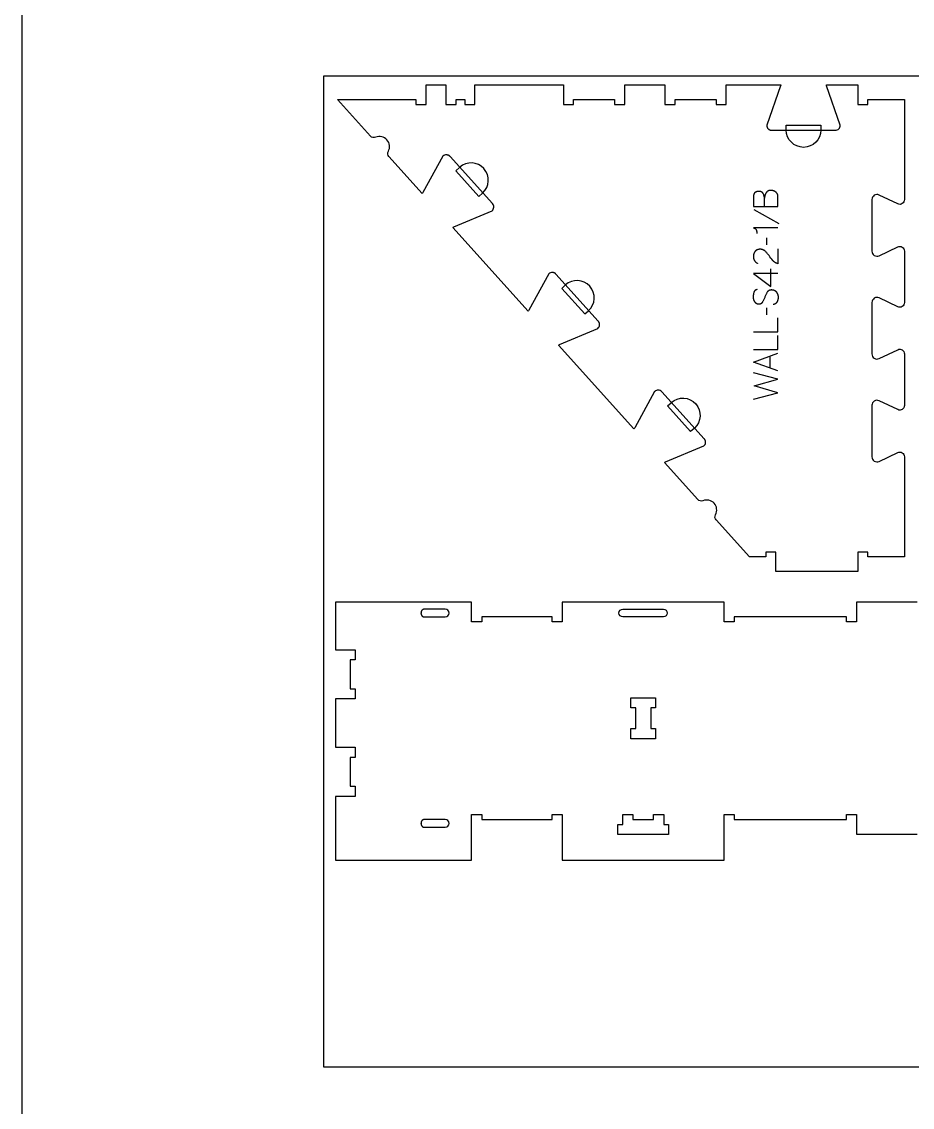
# Model space of a CAD drawing. Extents: x -20252 to -17068, y -19593 to -11999.
# Drawn here: x -20252 to -19155, y -15293 to -13956 of the extents above; entities that cross this region are included whole.
import ezdxf

# ---------------------------------------------------------------- set-up
doc = ezdxf.new("R2010")
doc.units = 0
for name, color, linetype in [('0_SHEET_SPRUCEPLY_2440X122', 1, 'CONTINUOUS'), ('1_ANYTOOL_1MMDEEP_LABELS_S', 2, 'CONTINUOUS'), ('3_ANYTOOL_CUTTHROUGH_INSID', 4, 'CONTINUOUS'), ('4_ANYTOOL_CUTTHROUGH_OUTSI', 5, 'CONTINUOUS'), ('5_ANYTOOL_HALF_MILL_9MM_IN', 3, 'CONTINUOUS'), ('DONOTCUT', 18, 'CONTINUOUS')]:
    doc.layers.add(name, color=color, linetype=linetype)

msp = doc.modelspace()

# ---------------------------------------------------------------- linework, layer by layer
at = {"layer": '0_SHEET_SPRUCEPLY_2440X122'}
msp.add_lwpolyline([(-19879.9, -14023.3), (-19879.9, -15243.3), (-17439.9, -15243.3), (-17439.9, -14023.3)], close=True, dxfattribs=at)
at = {"layer": '1_ANYTOOL_1MMDEEP_LABELS_S'}
for points in [[(-19350.4, -14184), (-19320.4, -14184), (-19320.4, -14174.3), (-19320.3, -14171.8), (-19320.3, -14171.6), (-19320.3, -14171.3), (-19320.3, -14171.1), (-19320.3, -14170.9), (-19320.4, -14170.7), (-19320.4, -14170.5), (-19320.4, -14170.3), (-19320.4, -14170.1), (-19320.5, -14169.9), (-19320.5, -14169.7), (-19320.6, -14169.5), (-19320.6, -14169.3), (-19320.7, -14169.1), (-19320.8, -14168.9), (-19320.8, -14168.7), (-19320.9, -14168.5), (-19321, -14168.3), (-19321.1, -14168.2), (-19321.2, -14168), (-19321.3, -14167.8), (-19321.4, -14167.7), (-19321.5, -14167.5), (-19321.6, -14167.3), (-19321.7, -14167.2), (-19321.9, -14167), (-19322, -14166.9), (-19322.1, -14166.7), (-19322.3, -14166.6), (-19322.4, -14166.4), (-19322.6, -14166.3), (-19322.8, -14166.2), (-19322.9, -14166), (-19323.1, -14165.9), (-19323.3, -14165.8), (-19323.4, -14165.7), (-19323.6, -14165.6), (-19323.8, -14165.4), (-19324, -14165.3), (-19324.1, -14165.2), (-19324.3, -14165.1), (-19324.5, -14165), (-19324.7, -14164.9), (-19324.9, -14164.9), (-19325, -14164.8), (-19325.2, -14164.7), (-19325.4, -14164.6), (-19325.6, -14164.5), (-19325.8, -14164.5), (-19326, -14164.4), (-19326.2, -14164.4), (-19326.4, -14164.3), (-19326.6, -14164.3), (-19326.7, -14164.2), (-19326.9, -14164.2), (-19327.1, -14164.1), (-19327.3, -14164.1), (-19327.5, -14164.1), (-19327.7, -14164), (-19327.9, -14164), (-19328.1, -14164), (-19328.3, -14164), (-19328.5, -14164), (-19328.7, -14164), (-19328.9, -14164), (-19329.2, -14164), (-19329.4, -14164), (-19329.7, -14164), (-19329.9, -14164), (-19330.2, -14164), (-19330.4, -14164.1), (-19330.6, -14164.1), (-19330.8, -14164.1), (-19331.1, -14164.2), (-19331.3, -14164.2), (-19331.5, -14164.3), (-19331.7, -14164.4), (-19331.9, -14164.4), (-19332.1, -14164.5), (-19332.3, -14164.6), (-19332.4, -14164.7), (-19332.5, -14164.7), (-19332.6, -14164.8), (-19332.7, -14164.8), (-19332.8, -14164.9), (-19332.9, -14164.9), (-19333, -14165), (-19333.1, -14165), (-19333.1, -14165.1), (-19333.2, -14165.2), (-19333.3, -14165.2), (-19333.4, -14165.3), (-19333.5, -14165.3), (-19333.5, -14165.4), (-19333.6, -14165.5), (-19333.7, -14165.5), (-19333.8, -14165.6), (-19333.8, -14165.7), (-19333.9, -14165.7), (-19334, -14165.8), (-19334.1, -14165.9), (-19334.1, -14166), (-19334.2, -14166), (-19334.3, -14166.2), (-19334.4, -14166.4), (-19334.6, -14166.5), (-19334.7, -14166.7), (-19334.8, -14166.9), (-19335, -14167.2), (-19335.2, -14167.6), (-19335.4, -14168), (-19335.6, -14168.4), (-19335.8, -14168.8), (-19335.9, -14169.2), (-19336.1, -14169.6), (-19336.2, -14170), (-19336.3, -14170.4), (-19336.4, -14170.8), (-19336.5, -14171.2), (-19336.6, -14171.7), (-19336.7, -14172.1), (-19336.8, -14172.6), (-19336.8, -14173), (-19336.9, -14173.5)], [(-19336.7, -14184), (-19336.9, -14173.5), (-19336.9, -14173.1), (-19336.9, -14172.7), (-19337, -14172.3), (-19337.1, -14171.9), (-19337.1, -14171.5), (-19337.2, -14171.2), (-19337.3, -14170.8), (-19337.4, -14170.4), (-19337.5, -14170.1), (-19337.6, -14169.7), (-19337.7, -14169.4), (-19337.8, -14169.1), (-19338, -14168.7), (-19338.1, -14168.4), (-19338.3, -14168.1), (-19338.4, -14167.8), (-19338.5, -14167.7), (-19338.5, -14167.6), (-19338.6, -14167.5), (-19338.6, -14167.5), (-19338.7, -14167.4), (-19338.7, -14167.3), (-19338.8, -14167.2), (-19338.8, -14167.2), (-19338.9, -14167.1), (-19338.9, -14167), (-19339, -14167), (-19339, -14166.9), (-19339.1, -14166.8), (-19339.2, -14166.8), (-19339.2, -14166.7), (-19339.3, -14166.7), (-19339.4, -14166.6), (-19339.4, -14166.5), (-19339.5, -14166.5), (-19339.6, -14166.4), (-19339.6, -14166.4), (-19339.7, -14166.3), (-19339.8, -14166.3), (-19339.8, -14166.2), (-19339.9, -14166.2), (-19340, -14166.1), (-19340.1, -14166.1), (-19340.2, -14166), (-19340.2, -14166), (-19340.3, -14166), (-19340.4, -14165.9), (-19340.5, -14165.9), (-19340.6, -14165.8), (-19340.7, -14165.8), (-19340.8, -14165.7), (-19341, -14165.7), (-19341.2, -14165.6), (-19341.4, -14165.5), (-19341.6, -14165.5), (-19341.8, -14165.4), (-19342, -14165.4), (-19342.3, -14165.4), (-19342.5, -14165.3), (-19342.7, -14165.3), (-19343, -14165.3), (-19343.2, -14165.3), (-19343.4, -14165.3), (-19343.7, -14165.2), (-19343.9, -14165.2), (-19344.3, -14165.3), (-19344.5, -14165.3), (-19344.7, -14165.3), (-19344.9, -14165.3), (-19345.1, -14165.3), (-19345.3, -14165.3), (-19345.5, -14165.4), (-19345.6, -14165.4), (-19345.8, -14165.4), (-19346, -14165.4), (-19346.1, -14165.5), (-19346.3, -14165.5), (-19346.5, -14165.6), (-19346.6, -14165.6), (-19346.8, -14165.7), (-19346.9, -14165.7), (-19347.1, -14165.8), (-19347.2, -14165.8), (-19347.4, -14165.9), (-19347.5, -14166), (-19347.6, -14166), (-19347.8, -14166.1), (-19347.9, -14166.2), (-19348, -14166.3), (-19348.1, -14166.4), (-19348.3, -14166.4), (-19348.4, -14166.5), (-19348.5, -14166.6), (-19348.6, -14166.7), (-19348.7, -14166.8), (-19348.8, -14166.9), (-19348.9, -14167), (-19349, -14167.1), (-19349.1, -14167.2), (-19349.2, -14167.4), (-19349.3, -14167.5), (-19349.4, -14167.6), (-19349.4, -14167.7), (-19349.5, -14167.9), (-19349.6, -14168), (-19349.7, -14168.1), (-19349.7, -14168.3), (-19349.8, -14168.4), (-19349.8, -14168.6), (-19349.9, -14168.7), (-19350, -14168.9), (-19350, -14169), (-19350.1, -14169.2), (-19350.1, -14169.3), (-19350.2, -14169.5), (-19350.2, -14169.7), (-19350.2, -14169.8), (-19350.3, -14170), (-19350.3, -14170.2), (-19350.3, -14170.4), (-19350.3, -14170.5), (-19350.4, -14170.7), (-19350.4, -14170.9), (-19350.4, -14171.1), (-19350.4, -14171.5), (-19350.4, -14171.9), (-19350.4, -14184)], [(-19349.9, -14187.4), (-19319.2, -14204.6)], [(-19320.4, -14210.2), (-19350.5, -14210.2), (-19350.3, -14210.2), (-19350.2, -14210.2), (-19350, -14210.2), (-19349.9, -14210.3), (-19349.7, -14210.3), (-19349.6, -14210.3), (-19349.5, -14210.4), (-19349.3, -14210.4), (-19349.2, -14210.5), (-19349.1, -14210.5), (-19349, -14210.6), (-19349, -14210.6), (-19348.9, -14210.6), (-19348.8, -14210.7), (-19348.8, -14210.7), (-19348.7, -14210.7), (-19348.7, -14210.8), (-19348.6, -14210.8), (-19348.6, -14210.8), (-19348.5, -14210.9), (-19348.4, -14210.9), (-19348.4, -14211), (-19348.3, -14211), (-19348.3, -14211), (-19348.2, -14211.1), (-19348.2, -14211.1), (-19348.1, -14211.2), (-19348.1, -14211.2), (-19348, -14211.3), (-19348, -14211.3), (-19347.9, -14211.4), (-19347.9, -14211.4), (-19347.8, -14211.5), (-19347.7, -14211.6), (-19347.6, -14211.7), (-19347.5, -14211.9), (-19347.5, -14212), (-19347.4, -14212.1), (-19347.3, -14212.2), (-19347.2, -14212.4), (-19347.2, -14212.5), (-19347.1, -14212.6), (-19347.1, -14212.8), (-19346.9, -14213.1), (-19346.8, -14213.3), (-19346.7, -14213.6), (-19346.6, -14213.9), (-19346.5, -14214.2), (-19346.5, -14214.5), (-19346.4, -14214.8), (-19346.3, -14215), (-19346.3, -14215.3), (-19346.2, -14215.6), (-19346.2, -14215.8), (-19346.2, -14216.1), (-19346.1, -14216.4), (-19346.1, -14216.6), (-19346.1, -14216.9), (-19346.1, -14217.1)], [(-19334.3, -14222.3), (-19334.2, -14231.1)], [(-19320.5, -14236), (-19320.5, -14254.3), (-19321, -14254.2), (-19321.2, -14254.1), (-19321.4, -14254), (-19321.6, -14253.9), (-19321.8, -14253.8), (-19322.1, -14253.7), (-19322.3, -14253.6), (-19322.5, -14253.5), (-19322.7, -14253.4), (-19322.9, -14253.3), (-19323.1, -14253.2), (-19323.3, -14253.1), (-19323.5, -14253), (-19323.7, -14252.9), (-19323.9, -14252.7), (-19324.1, -14252.6), (-19324.3, -14252.5), (-19324.5, -14252.3), (-19324.6, -14252.2), (-19324.8, -14252.1), (-19325, -14251.9), (-19325.2, -14251.8), (-19325.3, -14251.6), (-19325.5, -14251.5), (-19325.7, -14251.3), (-19325.9, -14251.1), (-19326, -14251), (-19326.2, -14250.8), (-19326.3, -14250.6), (-19326.7, -14250.3), (-19327.9, -14248.8), (-19329.1, -14247.3), (-19330.2, -14245.8), (-19331.3, -14244.3), (-19331.9, -14243.5), (-19332.5, -14242.8), (-19333.1, -14242.1), (-19333.6, -14241.4), (-19334.2, -14240.7), (-19334.8, -14240.1), (-19335.4, -14239.4), (-19336.1, -14238.8), (-19336.2, -14238.7), (-19336.4, -14238.5), (-19336.5, -14238.4), (-19336.7, -14238.3), (-19336.9, -14238.2), (-19337, -14238), (-19337.2, -14237.9), (-19337.4, -14237.8), (-19337.6, -14237.7), (-19337.7, -14237.6), (-19337.9, -14237.5), (-19338.1, -14237.4), (-19338.3, -14237.3), (-19338.5, -14237.2), (-19338.6, -14237.1), (-19338.8, -14237.1), (-19339, -14237), (-19339.2, -14236.9), (-19339.4, -14236.9), (-19339.6, -14236.8), (-19339.8, -14236.8), (-19340, -14236.7), (-19340.2, -14236.7), (-19340.4, -14236.6), (-19340.7, -14236.6), (-19340.9, -14236.6), (-19341.1, -14236.5), (-19341.3, -14236.5), (-19341.5, -14236.5), (-19341.7, -14236.5), (-19342, -14236.5), (-19342.2, -14236.5), (-19342.4, -14236.5), (-19342.7, -14236.5), (-19342.9, -14236.5), (-19343.2, -14236.5), (-19343.4, -14236.5), (-19343.6, -14236.6), (-19343.9, -14236.6), (-19344.1, -14236.6), (-19344.3, -14236.7), (-19344.5, -14236.7), (-19344.7, -14236.8), (-19344.9, -14236.8), (-19345.1, -14236.9), (-19345.3, -14237), (-19345.5, -14237), (-19345.7, -14237.1), (-19345.9, -14237.2), (-19346.1, -14237.3), (-19346.3, -14237.4), (-19346.5, -14237.5), (-19346.6, -14237.6), (-19346.8, -14237.7), (-19347, -14237.8), (-19347.1, -14237.9), (-19347.3, -14238), (-19347.5, -14238.1), (-19347.6, -14238.3), (-19347.8, -14238.4), (-19347.9, -14238.6), (-19348, -14238.7), (-19348.2, -14238.8), (-19348.3, -14239), (-19348.4, -14239.2), (-19348.6, -14239.3), (-19348.7, -14239.5), (-19348.8, -14239.7), (-19348.9, -14239.8), (-19349, -14240), (-19349.1, -14240.2), (-19349.2, -14240.4), (-19349.3, -14240.5), (-19349.4, -14240.7), (-19349.5, -14240.9), (-19349.6, -14241.1), (-19349.7, -14241.3), (-19349.8, -14241.5), (-19349.8, -14241.7), (-19349.9, -14241.9), (-19350, -14242.1), (-19350, -14242.3), (-19350.1, -14242.5), (-19350.1, -14242.7), (-19350.2, -14242.9), (-19350.2, -14243.1), (-19350.3, -14243.3), (-19350.3, -14243.5), (-19350.3, -14243.8), (-19350.3, -14244), (-19350.4, -14244.2), (-19350.4, -14244.4), (-19350.4, -14244.7), (-19350.4, -14244.9), (-19350.4, -14245.4), (-19350.4, -14245.8), (-19350.4, -14246.1), (-19350.4, -14246.5), (-19350.3, -14246.8), (-19350.3, -14247.2), (-19350.2, -14247.5), (-19350.2, -14247.8), (-19350.1, -14248.1), (-19350, -14248.5), (-19350, -14248.6), (-19349.9, -14248.8), (-19349.9, -14248.9), (-19349.8, -14249.1), (-19349.8, -14249.2), (-19349.7, -14249.4), (-19349.6, -14249.5), (-19349.6, -14249.6), (-19349.5, -14249.8), (-19349.4, -14249.9), (-19349.4, -14250.1), (-19349.3, -14250.2), (-19349.2, -14250.3), (-19349.1, -14250.5), (-19349.1, -14250.6), (-19349, -14250.7), (-19348.9, -14250.9), (-19348.8, -14251), (-19348.7, -14251.1), (-19348.6, -14251.2), (-19348.5, -14251.4), (-19348.4, -14251.5), (-19348.3, -14251.6), (-19348.2, -14251.7), (-19348.1, -14251.8), (-19348, -14251.9), (-19347.9, -14252.1), (-19347.8, -14252.2), (-19347.7, -14252.3), (-19347.6, -14252.4), (-19347.4, -14252.5), (-19347.3, -14252.6), (-19347.1, -14252.8), (-19346.8, -14253), (-19346.5, -14253.2), (-19346.2, -14253.4), (-19345.9, -14253.5), (-19345.6, -14253.7), (-19345.3, -14253.9)], [(-19320.4, -14266.2), (-19350.5, -14266.2), (-19329.1, -14282.2)], [(-19329.1, -14282.2), (-19329.1, -14260.4)], [(-19345.8, -14286.2), (-19346, -14286.2), (-19346.1, -14286.2), (-19346.2, -14286.2), (-19346.3, -14286.3), (-19346.4, -14286.3), (-19346.5, -14286.3), (-19346.6, -14286.3), (-19346.6, -14286.3), (-19346.7, -14286.3), (-19346.8, -14286.3), (-19346.9, -14286.3), (-19347, -14286.4), (-19347.1, -14286.4), (-19347.1, -14286.4), (-19347.2, -14286.4), (-19347.3, -14286.5), (-19347.4, -14286.5), (-19347.5, -14286.5), (-19347.5, -14286.6), (-19347.6, -14286.6), (-19347.7, -14286.6), (-19347.7, -14286.7), (-19347.8, -14286.7), (-19347.9, -14286.7), (-19348, -14286.8), (-19348, -14286.8), (-19348.1, -14286.9), (-19348.2, -14286.9), (-19348.2, -14287), (-19348.3, -14287), (-19348.4, -14287.1), (-19348.4, -14287.1), (-19348.5, -14287.2), (-19348.5, -14287.2), (-19348.6, -14287.3), (-19348.6, -14287.3), (-19348.7, -14287.4), (-19348.8, -14287.4), (-19348.8, -14287.5), (-19348.9, -14287.6), (-19348.9, -14287.6), (-19349, -14287.7), (-19349, -14287.8), (-19349.1, -14287.9), (-19349.1, -14287.9), (-19349.2, -14288), (-19349.2, -14288.1), (-19349.3, -14288.2), (-19349.3, -14288.2), (-19349.3, -14288.3), (-19349.4, -14288.4), (-19349.5, -14288.6), (-19349.6, -14288.7), (-19349.6, -14288.9), (-19349.7, -14289.1), (-19349.8, -14289.3), (-19349.8, -14289.5), (-19350, -14290.3), (-19350.2, -14291.1), (-19350.4, -14291.9), (-19350.5, -14292.7), (-19350.6, -14293.1), (-19350.6, -14293.4), (-19350.7, -14293.8), (-19350.7, -14294.2), (-19350.7, -14294.5), (-19350.7, -14294.9), (-19350.8, -14295.3), (-19350.8, -14295.6), (-19350.8, -14295.8), (-19350.8, -14296), (-19350.7, -14296.2), (-19350.7, -14296.4), (-19350.7, -14296.6), (-19350.7, -14296.8), (-19350.7, -14297), (-19350.6, -14297.1), (-19350.6, -14297.3), (-19350.6, -14297.5), (-19350.5, -14297.7), (-19350.5, -14297.9), (-19350.5, -14298.1), (-19350.4, -14298.2), (-19350.4, -14298.4), (-19350.3, -14298.6), (-19350.2, -14298.8), (-19350.2, -14298.9), (-19350.1, -14299.1), (-19350.1, -14299.3), (-19350, -14299.4), (-19349.9, -14299.6), (-19349.8, -14299.8), (-19349.7, -14299.9), (-19349.7, -14300.1), (-19349.6, -14300.3), (-19349.5, -14300.4), (-19349.4, -14300.6), (-19349.3, -14300.8), (-19349.2, -14300.9), (-19349.1, -14301.1), (-19348.9, -14301.2), (-19348.8, -14301.4), (-19348.7, -14301.5), (-19348.6, -14301.7), (-19348.5, -14301.8), (-19348.3, -14301.9), (-19348.2, -14302.1), (-19348.1, -14302.2), (-19347.9, -14302.3), (-19347.8, -14302.4), (-19347.6, -14302.5), (-19347.5, -14302.6), (-19347.4, -14302.7), (-19347.2, -14302.8), (-19347, -14302.9), (-19346.9, -14303), (-19346.7, -14303.1), (-19346.6, -14303.2), (-19346.4, -14303.2), (-19346.2, -14303.3), (-19346.1, -14303.4), (-19345.9, -14303.4), (-19345.7, -14303.5), (-19345.5, -14303.5), (-19345.3, -14303.6), (-19345.1, -14303.6), (-19344.9, -14303.6), (-19344.8, -14303.7), (-19344.6, -14303.7), (-19344.4, -14303.7), (-19344.2, -14303.7), (-19343.9, -14303.7), (-19343.7, -14303.7), (-19343.5, -14303.7), (-19343.3, -14303.7), (-19343.1, -14303.7), (-19342.9, -14303.7), (-19342.7, -14303.6), (-19342.5, -14303.6), (-19342.3, -14303.6), (-19342.1, -14303.5), (-19341.9, -14303.5), (-19341.7, -14303.4), (-19341.6, -14303.4), (-19341.4, -14303.3), (-19341.3, -14303.3), (-19341.2, -14303.3), (-19341.1, -14303.2), (-19341.1, -14303.2), (-19341, -14303.1), (-19340.9, -14303.1), (-19340.8, -14303.1), (-19340.7, -14303), (-19340.7, -14303), (-19340.6, -14302.9), (-19340.5, -14302.9), (-19340.4, -14302.8), (-19340.3, -14302.8), (-19340.3, -14302.7), (-19340.2, -14302.7), (-19340.1, -14302.6), (-19340.1, -14302.6), (-19340, -14302.5), (-19339.9, -14302.4), (-19339.9, -14302.4), (-19339.8, -14302.3), (-19339.7, -14302.3), (-19339.7, -14302.2), (-19339.6, -14302.1), (-19339.5, -14302), (-19339.3, -14301.9), (-19339.2, -14301.7), (-19339.1, -14301.6), (-19339, -14301.4), (-19338.9, -14301.2), (-19338.8, -14301.1), (-19338.7, -14300.9), (-19338.3, -14300.2), (-19337.9, -14299.4), (-19337.5, -14298.7), (-19337.2, -14297.9), (-19336.8, -14297.2), (-19336.5, -14296.4), (-19336.2, -14295.5), (-19335.9, -14294.7), (-19335.6, -14293.9), (-19335.2, -14293.1), (-19334.9, -14292.3), (-19334.5, -14291.5), (-19334.1, -14290.8), (-19333.8, -14290.1), (-19333.4, -14289.4), (-19332.9, -14288.7), (-19332.8, -14288.5), (-19332.7, -14288.3), (-19332.6, -14288.2), (-19332.5, -14288.1), (-19332.5, -14288), (-19332.4, -14288), (-19332.3, -14287.9), (-19332.3, -14287.8), (-19332.2, -14287.8), (-19332.2, -14287.7), (-19332.1, -14287.6), (-19332, -14287.6), (-19332, -14287.5), (-19331.9, -14287.5), (-19331.8, -14287.4), (-19331.7, -14287.3), (-19331.7, -14287.3), (-19331.6, -14287.2), (-19331.5, -14287.2), (-19331.4, -14287.1), (-19331.4, -14287.1), (-19331.3, -14287), (-19331.2, -14287), (-19331.1, -14286.9), (-19331, -14286.9), (-19331, -14286.8), (-19330.9, -14286.8), (-19330.8, -14286.8), (-19330.7, -14286.7), (-19330.6, -14286.7), (-19330.5, -14286.7), (-19330.5, -14286.6), (-19330.4, -14286.6), (-19330.3, -14286.6), (-19330.2, -14286.5), (-19330.1, -14286.5), (-19330, -14286.5), (-19329.8, -14286.4), (-19329.6, -14286.4), (-19329.4, -14286.3), (-19329.2, -14286.3), (-19329, -14286.3), (-19328.8, -14286.3), (-19328.6, -14286.3), (-19328.4, -14286.2), (-19328.2, -14286.2), (-19327.9, -14286.2), (-19327.7, -14286.3), (-19327.5, -14286.3), (-19327.3, -14286.3), (-19327, -14286.3), (-19326.8, -14286.4), (-19326.6, -14286.4), (-19326.4, -14286.4), (-19326.2, -14286.5), (-19326, -14286.5), (-19325.7, -14286.6), (-19325.5, -14286.6), (-19325.3, -14286.7), (-19325.2, -14286.8), (-19325, -14286.9), (-19324.8, -14286.9), (-19324.6, -14287), (-19324.4, -14287.1), (-19324.2, -14287.2), (-19324.1, -14287.3), (-19323.9, -14287.4), (-19323.7, -14287.5), (-19323.6, -14287.7), (-19323.4, -14287.8), (-19323.3, -14287.9), (-19323.1, -14288), (-19323, -14288.2), (-19322.8, -14288.3), (-19322.7, -14288.5), (-19322.6, -14288.6), (-19322.4, -14288.8), (-19322.3, -14288.9), (-19322.2, -14289.1), (-19322.1, -14289.3), (-19321.9, -14289.4), (-19321.7, -14289.8), (-19321.5, -14290.2), (-19321.3, -14290.5), (-19321.1, -14290.9), (-19321, -14291.3), (-19320.8, -14291.7), (-19320.8, -14291.9), (-19320.7, -14292), (-19320.6, -14292.2), (-19320.6, -14292.4), (-19320.5, -14292.6), (-19320.5, -14292.8), (-19320.4, -14293), (-19320.4, -14293.2), (-19320.3, -14293.4), (-19320.3, -14293.6), (-19320.2, -14293.8), (-19320.2, -14294), (-19320.2, -14294.2), (-19320.2, -14294.4), (-19320.1, -14294.8), (-19320.1, -14295.2), (-19320.1, -14295.6), (-19320.1, -14296.1), (-19320.1, -14296.5), (-19320.1, -14296.9), (-19320.2, -14297.3), (-19320.2, -14297.7), (-19320.3, -14298), (-19320.4, -14298.4), (-19320.4, -14298.8), (-19320.5, -14299.2), (-19320.7, -14299.6), (-19320.8, -14299.9), (-19320.9, -14300.3), (-19321.1, -14300.7), (-19321.2, -14301), (-19321.4, -14301.4), (-19321.6, -14301.7), (-19321.7, -14301.9), (-19321.8, -14302), (-19321.9, -14302.2), (-19322, -14302.3), (-19322.2, -14302.5), (-19322.3, -14302.6), (-19322.4, -14302.8), (-19322.5, -14302.9), (-19322.6, -14303), (-19322.8, -14303.2), (-19322.9, -14303.3), (-19323, -14303.4), (-19323.1, -14303.4), (-19323.2, -14303.5), (-19323.2, -14303.5), (-19323.3, -14303.6), (-19323.4, -14303.6), (-19323.4, -14303.7), (-19323.5, -14303.7), (-19323.6, -14303.8), (-19323.7, -14303.8), (-19323.7, -14303.8), (-19323.8, -14303.9), (-19323.9, -14303.9), (-19324, -14304), (-19324, -14304), (-19324.1, -14304), (-19324.2, -14304.1), (-19324.3, -14304.1), (-19324.3, -14304.1), (-19324.4, -14304.2), (-19324.5, -14304.2), (-19324.7, -14304.2), (-19324.8, -14304.3), (-19325, -14304.3), (-19325.2, -14304.4), (-19325.4, -14304.4), (-19325.5, -14304.4), (-19325.7, -14304.4), (-19325.9, -14304.4), (-19326.1, -14304.4), (-19326.3, -14304.4)], [(-19334.3, -14308.5), (-19334.2, -14317.3)], [(-19350.4, -14338.2), (-19320.4, -14338.2), (-19320.4, -14321.1)], [(-19350.4, -14360), (-19320.4, -14360), (-19320.4, -14342.9)], [(-19320.4, -14386.3), (-19350.4, -14375.4), (-19320.4, -14364.3)], [(-19330, -14382.8), (-19330, -14367.9)], [(-19350.4, -14421), (-19320.4, -14413.3), (-19349.5, -14404.8), (-19320.4, -14396.3), (-19350.4, -14388.8)]]:
    msp.add_lwpolyline(points, dxfattribs=at)
at = {"layer": '3_ANYTOOL_CUTTHROUGH_INSID', "color": 4}
for points in [[(-19730.1, -14679.8), (-19755.8, -14679.8), (-19755.9, -14679.8), (-19756, -14679.8), (-19756.1, -14679.8), (-19756.2, -14679.9), (-19756.3, -14679.9), (-19756.4, -14679.9), (-19756.5, -14679.9), (-19756.6, -14679.9), (-19756.7, -14679.9), (-19756.8, -14680), (-19756.9, -14680), (-19757, -14680), (-19757.1, -14680.1), (-19757.2, -14680.1), (-19757.3, -14680.1), (-19757.4, -14680.2), (-19757.5, -14680.2), (-19757.6, -14680.3), (-19757.7, -14680.3), (-19757.8, -14680.4), (-19757.9, -14680.5), (-19757.9, -14680.5), (-19758, -14680.6), (-19758.1, -14680.6), (-19758.2, -14680.7), (-19758.3, -14680.8), (-19758.4, -14680.9), (-19758.4, -14680.9), (-19758.5, -14681), (-19758.6, -14681.1), (-19758.7, -14681.2), (-19758.7, -14681.3), (-19758.8, -14681.4), (-19758.9, -14681.4), (-19759, -14681.5), (-19759, -14681.6), (-19759.1, -14681.7), (-19759.1, -14681.8), (-19759.2, -14681.9), (-19759.2, -14682), (-19759.3, -14682.1), (-19759.3, -14682.2), (-19759.4, -14682.3), (-19759.4, -14682.4), (-19759.5, -14682.5), (-19759.5, -14682.6), (-19759.6, -14682.8), (-19759.6, -14682.9), (-19759.6, -14683), (-19759.7, -14683.1), (-19759.7, -14683.2), (-19759.7, -14683.3), (-19759.7, -14683.4), (-19759.8, -14683.5), (-19759.8, -14683.6), (-19759.8, -14683.7), (-19759.8, -14683.8), (-19759.8, -14683.9), (-19759.8, -14684), (-19759.8, -14684.2), (-19759.8, -14684.3), (-19759.9, -14684.4), (-19759.9, -14684.5), (-19759.9, -14684.6), (-19759.9, -14684.7), (-19759.9, -14684.8), (-19759.8, -14684.9), (-19759.8, -14685), (-19759.8, -14685.1), (-19759.8, -14685.2), (-19759.8, -14685.3), (-19759.8, -14685.4), (-19759.8, -14685.5), (-19759.8, -14685.7), (-19759.7, -14685.8), (-19759.7, -14685.9), (-19759.7, -14686), (-19759.7, -14686.1), (-19759.6, -14686.2), (-19759.6, -14686.3), (-19759.6, -14686.4), (-19759.5, -14686.5), (-19759.5, -14686.6), (-19759.4, -14686.7), (-19759.4, -14686.8), (-19759.3, -14686.9), (-19759.3, -14687), (-19759.2, -14687.1), (-19759.2, -14687.2), (-19759.1, -14687.3), (-19759.1, -14687.4), (-19759, -14687.5), (-19759, -14687.6), (-19758.9, -14687.7), (-19758.8, -14687.8), (-19758.7, -14687.9), (-19758.7, -14688), (-19758.6, -14688.1), (-19758.5, -14688.1), (-19758.4, -14688.2), (-19758.4, -14688.3), (-19758.3, -14688.4), (-19758.2, -14688.5), (-19758.1, -14688.5), (-19758, -14688.6), (-19757.9, -14688.7), (-19757.9, -14688.7), (-19757.8, -14688.8), (-19757.7, -14688.8), (-19757.6, -14688.9), (-19757.5, -14688.9), (-19757.4, -14689), (-19757.3, -14689), (-19757.2, -14689.1), (-19757.1, -14689.1), (-19757, -14689.1), (-19756.9, -14689.2), (-19756.8, -14689.2), (-19756.7, -14689.2), (-19756.6, -14689.2), (-19756.5, -14689.3), (-19756.4, -14689.3), (-19756.3, -14689.3), (-19756.2, -14689.3), (-19756.1, -14689.3), (-19756, -14689.3), (-19755.9, -14689.3), (-19755.8, -14689.3), (-19730.1, -14689.3, 1)], [(-19511.3, -14679.8), (-19461.3, -14679.8, -1), (-19461.3, -14689.3), (-19511.3, -14689.3, -1)], [(-19730.1, -14948.3, 1), (-19730.1, -14938.8), (-19755.8, -14938.8), (-19755.9, -14938.8), (-19756, -14938.8), (-19756.1, -14938.8), (-19756.2, -14938.9), (-19756.3, -14938.9), (-19756.4, -14938.9), (-19756.5, -14938.9), (-19756.6, -14938.9), (-19756.7, -14938.9), (-19756.8, -14939), (-19756.9, -14939), (-19757, -14939), (-19757.1, -14939.1), (-19757.2, -14939.1), (-19757.3, -14939.1), (-19757.4, -14939.2), (-19757.5, -14939.2), (-19757.6, -14939.3), (-19757.7, -14939.3), (-19757.8, -14939.4), (-19757.9, -14939.5), (-19757.9, -14939.5), (-19758, -14939.6), (-19758.1, -14939.6), (-19758.2, -14939.7), (-19758.3, -14939.8), (-19758.4, -14939.9), (-19758.4, -14939.9), (-19758.5, -14940), (-19758.6, -14940.1), (-19758.7, -14940.2), (-19758.7, -14940.3), (-19758.8, -14940.4), (-19758.9, -14940.4), (-19759, -14940.5), (-19759, -14940.6), (-19759.1, -14940.7), (-19759.1, -14940.8), (-19759.2, -14940.9), (-19759.2, -14941), (-19759.3, -14941.1), (-19759.3, -14941.2), (-19759.4, -14941.3), (-19759.4, -14941.4), (-19759.5, -14941.5), (-19759.5, -14941.6), (-19759.6, -14941.8), (-19759.6, -14941.9), (-19759.6, -14942), (-19759.7, -14942.1), (-19759.7, -14942.2), (-19759.7, -14942.3), (-19759.7, -14942.4), (-19759.8, -14942.5), (-19759.8, -14942.6), (-19759.8, -14942.7), (-19759.8, -14942.8), (-19759.8, -14942.9), (-19759.8, -14943), (-19759.8, -14943.2), (-19759.8, -14943.3), (-19759.9, -14943.4), (-19759.9, -14943.5), (-19759.9, -14943.6), (-19759.9, -14943.7), (-19759.9, -14943.8), (-19759.8, -14943.9), (-19759.8, -14944), (-19759.8, -14944.1), (-19759.8, -14944.2), (-19759.8, -14944.3), (-19759.8, -14944.4), (-19759.8, -14944.5), (-19759.8, -14944.7), (-19759.7, -14944.8), (-19759.7, -14944.9), (-19759.7, -14945), (-19759.7, -14945.1), (-19759.6, -14945.2), (-19759.6, -14945.3), (-19759.6, -14945.4), (-19759.5, -14945.5), (-19759.5, -14945.6), (-19759.4, -14945.7), (-19759.4, -14945.8), (-19759.3, -14945.9), (-19759.3, -14946), (-19759.2, -14946.1), (-19759.2, -14946.2), (-19759.1, -14946.3), (-19759.1, -14946.4), (-19759, -14946.5), (-19759, -14946.6), (-19758.9, -14946.7), (-19758.8, -14946.8), (-19758.7, -14946.9), (-19758.7, -14947), (-19758.6, -14947.1), (-19758.5, -14947.1), (-19758.4, -14947.2), (-19758.4, -14947.3), (-19758.3, -14947.4), (-19758.2, -14947.5), (-19758.1, -14947.5), (-19758, -14947.6), (-19757.9, -14947.7), (-19757.9, -14947.7), (-19757.8, -14947.8), (-19757.7, -14947.8), (-19757.6, -14947.9), (-19757.5, -14947.9), (-19757.4, -14948), (-19757.3, -14948), (-19757.2, -14948.1), (-19757.1, -14948.1), (-19757, -14948.1), (-19756.9, -14948.2), (-19756.8, -14948.2), (-19756.7, -14948.2), (-19756.6, -14948.2), (-19756.5, -14948.3), (-19756.4, -14948.3), (-19756.3, -14948.3), (-19756.2, -14948.3), (-19756.1, -14948.3), (-19756, -14948.3), (-19755.9, -14948.3), (-19755.8, -14948.3)]]:
    msp.add_lwpolyline(points, format="xyb", close=True, dxfattribs=at)
for points in [[(-19495.5, -14826.9), (-19495.5, -14801.4), (-19501.5, -14801.4), (-19501.5, -14788.9), (-19471, -14788.9), (-19471, -14801.4), (-19477, -14801.4), (-19477, -14826.9), (-19471, -14826.9), (-19471, -14839.4), (-19501.5, -14839.4), (-19501.5, -14826.9)], [(-19473.5, -14938.8), (-19473.5, -14932.8), (-19461, -14932.8), (-19461, -14944.8), (-19455, -14944.8), (-19455, -14957.3), (-19517.5, -14957.3), (-19517.5, -14944.8), (-19511.5, -14944.8), (-19511.5, -14932.8), (-19499, -14932.8), (-19499, -14938.8)]]:
    msp.add_lwpolyline(points, close=True, dxfattribs=at)
at = {"layer": '4_ANYTOOL_CUTTHROUGH_OUTSI', "color": 5}
msp.add_lwpolyline([(-19172.8, -14486.9, -0.551268), (-19164.5, -14492.1), (-19164.5, -14615.5), (-19209.5, -14615.5), (-19209.5, -14609.5), (-19222, -14609.5), (-19222, -14633.5), (-19322.8, -14633.5), (-19322.8, -14609.5), (-19335.3, -14609.5), (-19335.3, -14615.5), (-19355.4, -14615.5), (-19396.4, -14569.9), (-19396.4, -14569.9, -0.317837), (-19397.2, -14563.4, 0.707107), (-19412.6, -14546.2, -0.317837), (-19419.1, -14544.7), (-19460, -14499.3, -0.061485), (-19458.8, -14498.5), (-19411.6, -14478.8), (-19411.6, -14478.8), (-19411.6, -14478.7), (-19411.6, -14478.7, 0.198912), (-19409.5, -14474.4), (-19409.5, -14474.3), (-19409.5, -14474.1), (-19409.5, -14474), (-19409.5, -14473.8), (-19409.5, -14473.7), (-19409.5, -14473.5), (-19409.5, -14473.4), (-19409.5, -14473.2), (-19409.6, -14473.1), (-19409.6, -14472.9), (-19409.6, -14472.8), (-19409.7, -14472.6), (-19409.7, -14472.5), (-19409.7, -14472.3), (-19409.8, -14472.2), (-19409.8, -14472), (-19409.9, -14471.9), (-19410, -14471.7), (-19410, -14471.6), (-19410.1, -14471.4), (-19410.1, -14471.3), (-19410.2, -14471.2), (-19410.3, -14471), (-19410.4, -14470.9), (-19410.4, -14470.8), (-19410.5, -14470.6), (-19410.6, -14470.5), (-19410.7, -14470.4), (-19410.8, -14470.3), (-19410.9, -14470.1), (-19411, -14470), (-19411.1, -14469.9), (-19463.3, -14411.9, 0.414214), (-19472.1, -14411.5), (-19472.1, -14411.5), (-19472.2, -14411.6), (-19496.7, -14456.4), (-19496.7, -14456.4, -0.061485), (-19497.6, -14457.5), (-19590.4, -14354.5, -0.061485), (-19589.2, -14353.7), (-19542, -14333.9), (-19542, -14333.9), (-19542, -14333.9), (-19542, -14333.9, 0.198912), (-19539.9, -14329.6), (-19539.9, -14329.4), (-19539.9, -14329.3), (-19539.9, -14329.1), (-19539.9, -14329), (-19539.9, -14328.8), (-19539.9, -14328.7), (-19539.9, -14328.5), (-19540, -14328.4), (-19540, -14328.2), (-19540, -14328.1), (-19540, -14327.9), (-19540.1, -14327.8), (-19540.1, -14327.6), (-19540.2, -14327.5), (-19540.2, -14327.3), (-19540.3, -14327.2), (-19540.3, -14327), (-19540.4, -14326.9), (-19540.4, -14326.7), (-19540.5, -14326.6), (-19540.6, -14326.5), (-19540.6, -14326.3), (-19540.7, -14326.2), (-19540.8, -14326.1), (-19540.9, -14325.9), (-19540.9, -14325.8), (-19541, -14325.7), (-19541.1, -14325.5), (-19541.2, -14325.4), (-19541.3, -14325.3), (-19541.4, -14325.2), (-19541.5, -14325.1), (-19593.7, -14267.1), (-19593.8, -14267), (-19593.9, -14266.9), (-19594, -14266.8), (-19594.1, -14266.7), (-19594.2, -14266.6), (-19594.3, -14266.5), (-19594.5, -14266.4), (-19594.6, -14266.3), (-19594.7, -14266.2), (-19594.8, -14266.1), (-19595, -14266), (-19595.1, -14265.9), (-19595.2, -14265.9), (-19595.4, -14265.8), (-19595.5, -14265.7), (-19595.6, -14265.7), (-19595.8, -14265.6), (-19595.9, -14265.5), (-19596.1, -14265.5), (-19596.2, -14265.4), (-19596.4, -14265.4), (-19596.5, -14265.3), (-19596.7, -14265.3), (-19596.8, -14265.2), (-19597, -14265.2), (-19597.1, -14265.2), (-19597.3, -14265.1), (-19597.4, -14265.1), (-19597.6, -14265.1), (-19597.7, -14265.1), (-19597.9, -14265.1), (-19598, -14265.1, 0.198912), (-19602.5, -14266.6), (-19602.6, -14266.7), (-19602.6, -14266.7), (-19627.1, -14311.6), (-19627.1, -14311.6, -0.061485), (-19628, -14312.7), (-19720.8, -14209.6, -0.061485), (-19719.6, -14208.9), (-19672.4, -14189.1), (-19672.4, -14189.1), (-19672.4, -14189.1), (-19672.4, -14189.1, 0.414214), (-19671.9, -14180.2), (-19724.1, -14122.3), (-19724.2, -14122.2), (-19724.3, -14122.1), (-19724.4, -14121.9), (-19724.5, -14121.8), (-19724.6, -14121.7), (-19724.8, -14121.6), (-19724.9, -14121.5), (-19725, -14121.5), (-19725.1, -14121.4), (-19725.3, -14121.3), (-19725.4, -14121.2), (-19725.5, -14121.1), (-19725.6, -14121), (-19725.8, -14121), (-19725.9, -14120.9), (-19726.1, -14120.8), (-19726.2, -14120.7), (-19726.3, -14120.7), (-19726.5, -14120.6), (-19726.6, -14120.6), (-19726.8, -14120.5), (-19726.9, -14120.5), (-19727.1, -14120.4), (-19727.2, -14120.4), (-19727.4, -14120.4), (-19727.5, -14120.3), (-19727.7, -14120.3), (-19727.8, -14120.3), (-19728, -14120.3), (-19728.1, -14120.2), (-19728.3, -14120.2), (-19728.4, -14120.2, 0.198912), (-19732.9, -14121.8), (-19733, -14121.8), (-19733, -14121.9), (-19757.6, -14166.7), (-19757.6, -14166.7, -0.061485), (-19758.4, -14167.8), (-19799.3, -14122.4, -0.317837), (-19800.1, -14115.8, 0.707107), (-19815.6, -14098.6, -0.317837), (-19822.1, -14097.2), (-19862.8, -14052), (-19766.1, -14052), (-19766.1, -14058), (-19753.6, -14058), (-19753.6, -14034), (-19729.1, -14034), (-19729.1, -14058), (-19716.6, -14058), (-19716.6, -14052), (-19706.1, -14052), (-19706.1, -14058), (-19693.6, -14058), (-19693.6, -14034), (-19584.5, -14034), (-19584.5, -14058), (-19572, -14058), (-19572, -14052), (-19521.5, -14052), (-19521.5, -14058), (-19509, -14058), (-19509, -14034), (-19459.5, -14034), (-19459.5, -14058), (-19447, -14058), (-19447, -14052), (-19396.5, -14052), (-19396.5, -14058), (-19384, -14058), (-19384, -14034), (-19316.8, -14034), (-19316.8, -14034, -0.061485), (-19317.1, -14035.4), (-19334, -14083.7), (-19334, -14083.7), (-19334, -14083.7), (-19334, -14083.7, 0.198912), (-19332.2, -14088.2), (-19332.1, -14088.3), (-19331.9, -14088.4), (-19331.8, -14088.5), (-19331.7, -14088.6), (-19331.6, -14088.7), (-19331.5, -14088.7), (-19331.4, -14088.8), (-19331.2, -14088.9), (-19331.1, -14089), (-19331, -14089.1), (-19330.8, -14089.2), (-19330.7, -14089.2), (-19330.6, -14089.3), (-19330.4, -14089.4), (-19330.3, -14089.4), (-19330.1, -14089.5), (-19330, -14089.6), (-19329.8, -14089.6), (-19329.7, -14089.7), (-19329.6, -14089.7), (-19329.4, -14089.8), (-19329.3, -14089.8), (-19329.1, -14089.8), (-19329, -14089.9), (-19328.8, -14089.9), (-19328.6, -14089.9), (-19328.5, -14089.9), (-19328.3, -14090), (-19328.2, -14090), (-19328, -14090), (-19327.9, -14090), (-19327.7, -14090), (-19249.7, -14090, 0.414214), (-19243.5, -14083.7), (-19243.5, -14083.7), (-19243.5, -14083.7), (-19260.4, -14035.4), (-19260.4, -14035.4, -0.061485), (-19260.6, -14034), (-19222, -14034), (-19222, -14058), (-19209.5, -14058), (-19209.5, -14052), (-19164.5, -14052), (-19164.5, -14175.4), (-19164.5, -14175.4, -0.551268), (-19172.8, -14180.6), (-19195.6, -14169.7, 0.551268), (-19204.5, -14175.3), (-19204.5, -14238.7, 0.257375), (-19201.6, -14244, 0.257375), (-19195.6, -14244.4), (-19172.8, -14233.5, -0.551268), (-19164.5, -14238.7), (-19164.5, -14302.1, -0.551268), (-19172.8, -14307.3), (-19195.6, -14296.4, 0.551268), (-19204.5, -14302), (-19204.5, -14365.4, 0.551268), (-19195.6, -14371.1), (-19172.8, -14360.2, -0.551268), (-19164.5, -14365.4), (-19164.5, -14428.8, -0.551268), (-19172.8, -14434), (-19195.6, -14423.1, 0.551268), (-19204.5, -14428.7), (-19204.5, -14492.1, 0.551268), (-19195.6, -14497.8)], format="xyb", close=True, dxfattribs=at)
msp.add_lwpolyline([(-19149, -14671.3), (-19223.5, -14671.3), (-19223.5, -14695.3), (-19236, -14695.3), (-19236, -14689.3), (-19336.3, -14689.3), (-19336.3, -14689.3), (-19374, -14689.3), (-19374, -14695.3), (-19386.5, -14695.3), (-19386.5, -14671.3), (-19586, -14671.3), (-19586, -14695.3), (-19598.5, -14695.3), (-19598.5, -14689.3), (-19685, -14689.3), (-19685, -14695.3), (-19697.5, -14695.3), (-19697.5, -14671.3), (-19865.1, -14671.3), (-19865.1, -14729.8), (-19841.1, -14729.8), (-19841.1, -14742.3), (-19847.1, -14742.3), (-19847.1, -14777.8), (-19841.1, -14777.8), (-19841.1, -14790.3), (-19865.1, -14790.3), (-19865.1, -14849.8), (-19841.1, -14849.8), (-19841.1, -14862.3), (-19847.1, -14862.3), (-19847.1, -14897.8), (-19841.1, -14897.8), (-19841.1, -14910.3), (-19865.1, -14910.3), (-19865.1, -14957.1), (-19865.1, -14969.1), (-19865.1, -14988.8), (-19697.5, -14988.8), (-19697.5, -14932.8), (-19685, -14932.8), (-19685, -14938.8), (-19598.5, -14938.8), (-19598.5, -14932.8), (-19586, -14932.8), (-19586, -14933.1), (-19586, -14988.8), (-19386.5, -14988.8), (-19386.5, -14933.1), (-19386.5, -14932.8), (-19374, -14932.8), (-19374, -14938.8), (-19336.3, -14938.8), (-19236, -14938.8), (-19236, -14932.8), (-19223.5, -14932.8), (-19223.5, -14956.8), (-19149, -14956.8)], dxfattribs=at)
at = {"layer": '5_ANYTOOL_HALF_MILL_9MM_IN', "color": 3}
for points in [[(-19267.5, -14089.7, -1), (-19310, -14089.7), (-19310, -14089.5), (-19310, -14083.5), (-19267.5, -14083.5), (-19267.5, -14089.5), (-19267.5, -14089.7)], [(-19684, -14167.2, 1), (-19712.4, -14135.6), (-19712.6, -14135.8), (-19717.1, -14139.8), (-19688.6, -14171.4), (-19684.2, -14167.4), (-19684, -14167.2)], [(-19553.6, -14312.1, 1), (-19582, -14280.5), (-19582.2, -14280.6), (-19586.6, -14284.7), (-19558.2, -14316.2), (-19553.8, -14312.2), (-19553.6, -14312.1)], [(-19451.6, -14425.3, -1), (-19423.2, -14456.9), (-19423.3, -14457.1), (-19427.8, -14461.1), (-19456.2, -14429.5), (-19451.8, -14425.5), (-19451.6, -14425.3)]]:
    msp.add_lwpolyline(points, format="xyb", close=True, dxfattribs=at)
at = {"layer": 'DONOTCUT'}
msp.add_lwpolyline([(-20251.6, -19592.7), (-17068.2, -19592.7), (-17068.2, -11999.3), (-20251.6, -11999.3)], close=True, dxfattribs=at)

doc.saveas('drawing.dxf')
